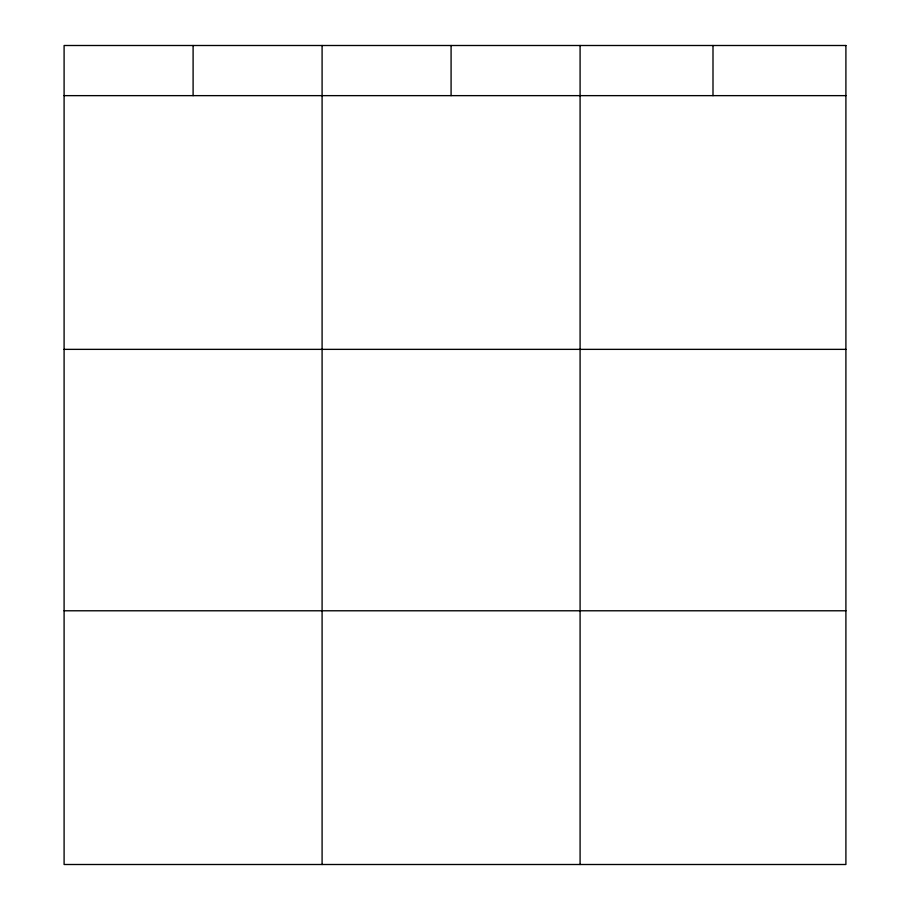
<?xml version="1.0" encoding="UTF-8"?>
<svg xmlns="http://www.w3.org/2000/svg" width="910" height="910" viewBox="0 0 910 910"><rect width="100%" height="100%" fill="white"/><g stroke="black" fill="none" stroke-linecap="round" stroke-linejoin="round"><path stroke-width="1.36" d="M64.098 95.641L845.902 95.641M64.098 349.36L845.902 349.36M64.098 610.781L845.902 610.781M712.996 45.5L712.996 95.641M580.091 45.5L580.091 864.5M451.087 45.5L451.087 95.641M322.095 45.5L322.095 864.5M193.102 45.5L193.102 95.641M845.902 45.5L64.098 45.5L64.098 864.5L845.902 864.5L845.902 45.5"/></g></svg>
